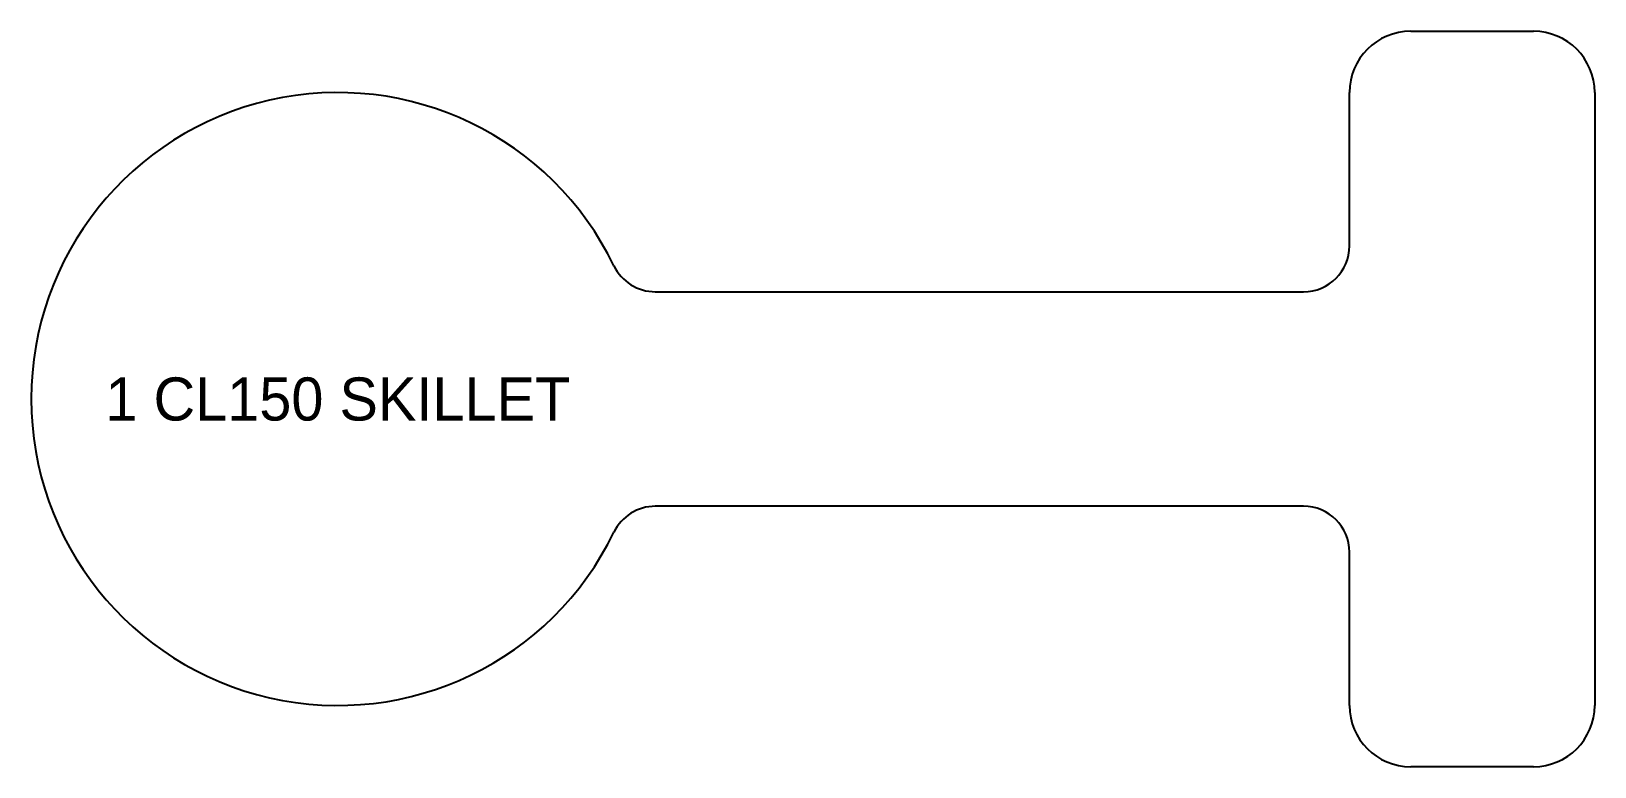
# Model space of a CAD drawing. Header units: inches. Extents: x -1.25 to 5.12, y -1.5 to 1.5.
import ezdxf
from ezdxf.enums import TextEntityAlignment as Align

# ---------------------------------------------------------------- set-up
doc = ezdxf.new("R2010")
doc.units = ezdxf.units.IN
doc.header["$MEASUREMENT"] = 0
doc.layers.add('CUT', color=7, linetype='CONTINUOUS')
doc.layers.add('ETCH', color=1, linetype='CONTINUOUS')

msp = doc.modelspace()

# ---------------------------------------------------------------- linework, layer by layer
at = {"layer": 'CUT'}
for p, q in [((4.375, 1.5), (4.875, 1.5)), ((4.125, 0.625), (4.125, 1.25)), ((5.125, 1.25), (5.125, -1.25)), ((1.29452, 0.4375), (3.9375, 0.4375)), ((3.9375, -0.4375), (1.29452, -0.4375)), ((4.125, -1.25), (4.125, -0.625)), ((4.875, -1.5), (4.375, -1.5))]:
    msp.add_line(p, q, dxfattribs=at)
for centre, radius, start, end in [((4.375, 1.25), 0.25, 90, 180), ((4.875, 1.25), 0.25, 0, 90), ((0, 0), 1.25, 25.771462, 334.228538), ((3.9375, 0.625), 0.1875, 270, 0), ((1.29452, 0.625), 0.1875, 205.771462, 270), ((1.29452, -0.625), 0.1875, 90, 154.228538), ((3.9375, -0.625), 0.1875, 0, 90), ((4.375, -1.25), 0.25, 180, 270), ((4.875, -1.25), 0.25, 270, 0)]:
    msp.add_arc(centre, radius, start, end, dxfattribs=at)

# ---------------------------------------------------------------- texts
at = {"layer": 'ETCH'}
msp.add_text('1 CL150 SKILLET', height=0.175822, dxfattribs=at).set_placement((0, 0), align=Align.MIDDLE_CENTER)

doc.saveas('drawing.dxf')
